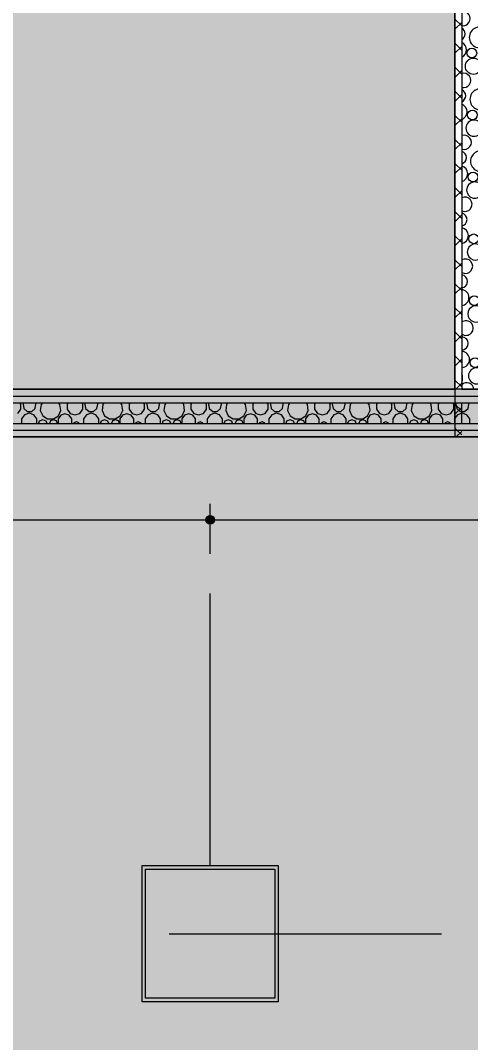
# Model space of a CAD drawing. Header units: metres. Extents: x -77 to -41.1, y -68 to -27.7.
# Drawn here: x -52.452 to -51.128, y -39.02 to -36.016 of the extents above; entities that cross this region are included whole.
import ezdxf

# ---------------------------------------------------------------- set-up
doc = ezdxf.new("R2010")
doc.units = ezdxf.units.M
doc.header["$MEASUREMENT"] = 0
doc.linetypes.add('AStair_dashed', pattern=[1.8, 0.8, -1])
for name, color, linetype in [('COTAS FORRO.EXEC', 7, 'Continuous'), ('FORRO.EXEC', 7, 'Continuous'), ('LUMINOTÉCNICA', 7, 'Continuous'), ('PAREDE CONSTRUIR', 7, 'Continuous')]:
    doc.layers.add(name, color=color, linetype=linetype)
for name, color, linetype, lineweight, true_color in [('COTAS FORRO.EXEC_Caneta_No__25', 7, 'Continuous', 13, 0x982312), ('LAJES.EST_Caneta_No__18', 7, 'Continuous', 0, 0xdfdfdf), ('LAJES.EST_Caneta_No__254', 7, 'Continuous', 0, 0xd1c9ad), ('LUMINOTÉCNICA_Caneta_No__27', 7, 'Continuous', 0, 0xbd2d17), ('ZONA_Caneta_No__56', 7, 'Continuous', 0, 0xffe495)]:
    doc.layers.add(name, color=color, linetype=linetype, lineweight=lineweight, true_color=true_color)
for name, color, linetype, lineweight in [('FORRO.EXEC_Caneta_No__241', 7, 'Continuous', 13), ('LAJES.EST_Caneta_No__241', 7, 'Continuous', 13), ('LUMINOTÉCNICA_Caneta_No__96', 252, 'Continuous', 0), ('PAREDE CONSTRUIR_Caneta_No__241', 7, 'Continuous', 13), ('PAREDE CONSTRUIR_Caneta_No__83', 84, 'Continuous', 0), ('PAREDE CONSTRUIR_Caneta_No__96', 252, 'Continuous', 0)]:
    doc.layers.add(name, color=color, linetype=linetype, lineweight=lineweight)
doc.styles.add('GENERATED_STYLE_1', font='arial.ttf')
doc.dimstyles.new('GENERATED_STYLE__1', dxfattribs={"dimtxt": 0.1, "dimasz": 0.0475, "dimexe": 0.18, "dimexo": 0.1, "dimgap": 0, "dimtad": 1, "dimtih": 1, "dimtoh": 1, "dimzin": 0, "dimdsep": 46, "dimtxsty": 'GENERATED_STYLE_1', "dimblk": 'ARROWHEAD_11', "dimblk1": 'ARROWHEAD_11', "dimblk2": 'ARROWHEAD_11', "dimcen": 0.09, "dimclrd": 256, "dimclre": 256, "dimclrt": 256, "dimadec": 0, "dimazin": 0, "dimtfac": 1, "dimtdec": 4, "dimtmove": 0, "dimatfit": 3, "dimfxl": 0, "dimtolj": 1, "dimtzin": 0, "dimarcsym": 0})
pattern_1 = [(45, (0, 0), (-0.03535534, 0.03535534), []), (135, (0, 0), (0.03535534, 0.03535534), [])]

# ---------------------------------------------------------------- blocks, each defined once
blk = doc.blocks.new('*X106')
at = {"layer": 'PAREDE CONSTRUIR_Caneta_No__96', "color": 252, "linetype": 'Continuous', "lineweight": 0}
for p, q in [((-52.4593, -37.1709), (-52.4506, -37.159)), ((-52.4506, -37.1442), (-52.4535, -37.1402)), ((-52.4506, -37.159), (-52.4506, -37.1442)), ((-52.442, -37.1402), (-52.4441, -37.1439)), ((-52.4441, -37.1439), (-52.4419, -37.1568)), ((-52.4419, -37.1568), (-52.4318, -37.1652)), ((-52.4187, -37.1652), (-52.4087, -37.1568)), ((-52.4087, -37.1568), (-52.4064, -37.1439)), ((-52.4064, -37.1439), (-52.4085, -37.1402)), ((-52.391, -37.1451), (-52.3935, -37.1622)), ((-52.3868, -37.1402), (-52.391, -37.1451)), ((-52.3354, -37.1451), (-52.3396, -37.1402)), ((-52.3329, -37.1622), (-52.3354, -37.1451)), ((-52.3112, -37.1402), (-52.3141, -37.1442)), ((-52.3141, -37.1442), (-52.3141, -37.159)), ((-52.3141, -37.159), (-52.3054, -37.1709)), ((-52.2774, -37.1709), (-52.2687, -37.159)), ((-52.2687, -37.1442), (-52.2717, -37.1402)), ((-52.2687, -37.159), (-52.2687, -37.1442)), ((-52.2602, -37.1402), (-52.2623, -37.1439)), ((-52.2623, -37.1439), (-52.26, -37.1568)), ((-52.26, -37.1568), (-52.25, -37.1652)), ((-52.2369, -37.1652), (-52.2268, -37.1568)), ((-52.2268, -37.1568), (-52.2245, -37.1439)), ((-52.2245, -37.1439), (-52.2266, -37.1402)), ((-52.2092, -37.1451), (-52.2117, -37.1622)), ((-52.2049, -37.1402), (-52.2092, -37.1451)), ((-52.1535, -37.1451), (-52.1578, -37.1402)), ((-52.1511, -37.1622), (-52.1535, -37.1451)), ((-52.1293, -37.1402), (-52.1323, -37.1442)), ((-52.1323, -37.1442), (-52.1323, -37.159)), ((-52.1323, -37.159), (-52.1236, -37.1709)), ((-52.0956, -37.1709), (-52.0869, -37.159)), ((-52.0869, -37.1442), (-52.0898, -37.1402)), ((-52.0869, -37.159), (-52.0869, -37.1442)), ((-52.0783, -37.1402), (-52.0804, -37.1439)), ((-52.0804, -37.1439), (-52.0782, -37.1568)), ((-52.0782, -37.1568), (-52.0681, -37.1652)), ((-52.055, -37.1652), (-52.0449, -37.1568)), ((-52.0449, -37.1568), (-52.0427, -37.1439)), ((-52.0427, -37.1439), (-52.0448, -37.1402)), ((-52.0273, -37.1451), (-52.0298, -37.1622)), ((-52.0231, -37.1402), (-52.0273, -37.1451)), ((-51.9717, -37.1451), (-51.9759, -37.1402)), ((-51.9692, -37.1622), (-51.9717, -37.1451)), ((-51.9475, -37.1402), (-51.9504, -37.1442)), ((-51.9504, -37.1442), (-51.9504, -37.159)), ((-51.9504, -37.159), (-51.9417, -37.1709)), ((-51.9137, -37.1709), (-51.905, -37.159)), ((-51.905, -37.1442), (-51.908, -37.1402)), ((-51.905, -37.159), (-51.905, -37.1442)), ((-51.8965, -37.1402), (-51.8986, -37.1439)), ((-51.8986, -37.1439), (-51.8963, -37.1568)), ((-51.8963, -37.1568), (-51.8863, -37.1652)), ((-51.8731, -37.1652), (-51.8631, -37.1568)), ((-51.8631, -37.1568), (-51.8608, -37.1439)), ((-51.8608, -37.1439), (-51.8629, -37.1402)), ((-51.8455, -37.1451), (-51.8479, -37.1622)), ((-51.8412, -37.1402), (-51.8455, -37.1451)), ((-51.7898, -37.1451), (-51.7941, -37.1402)), ((-51.7874, -37.1622), (-51.7898, -37.1451)), ((-51.7656, -37.1402), (-51.7686, -37.1442)), ((-51.7686, -37.1442), (-51.7686, -37.159)), ((-51.7686, -37.159), (-51.7599, -37.1709)), ((-51.7318, -37.1709), (-51.7232, -37.159)), ((-51.7232, -37.1442), (-51.7261, -37.1402)), ((-51.7232, -37.159), (-51.7232, -37.1442)), ((-51.7146, -37.1402), (-51.7167, -37.1439)), ((-51.7167, -37.1439), (-51.7145, -37.1568)), ((-51.7145, -37.1568), (-51.7044, -37.1652)), ((-51.6913, -37.1652), (-51.6812, -37.1568)), ((-51.6812, -37.1568), (-51.679, -37.1439)), ((-51.679, -37.1439), (-51.6811, -37.1402)), ((-51.6636, -37.1451), (-51.6661, -37.1622)), ((-51.6594, -37.1402), (-51.6636, -37.1451)), ((-51.608, -37.1451), (-51.6122, -37.1402)), ((-51.6055, -37.1622), (-51.608, -37.1451)), ((-51.5838, -37.1402), (-51.5867, -37.1442)), ((-51.5867, -37.1442), (-51.5867, -37.159)), ((-51.5867, -37.159), (-51.578, -37.1709)), ((-51.55, -37.1709), (-51.5413, -37.159)), ((-51.5413, -37.1442), (-51.5443, -37.1402)), ((-51.5413, -37.159), (-51.5413, -37.1442)), ((-51.5328, -37.1402), (-51.5349, -37.1439)), ((-51.5349, -37.1439), (-51.5326, -37.1568)), ((-51.5326, -37.1568), (-51.5226, -37.1652)), ((-51.5094, -37.1652), (-51.4994, -37.1568)), ((-51.4994, -37.1568), (-51.4971, -37.1439)), ((-51.4971, -37.1439), (-51.4992, -37.1402)), ((-51.4818, -37.1451), (-51.4842, -37.1622)), ((-51.4775, -37.1402), (-51.4818, -37.1451)), ((-51.4261, -37.1451), (-51.4304, -37.1402)), ((-51.4236, -37.1622), (-51.4261, -37.1451)), ((-51.4019, -37.1402), (-51.4048, -37.1442)), ((-51.4048, -37.1442), (-51.4048, -37.159)), ((-51.4048, -37.159), (-51.3962, -37.1709)), ((-51.3681, -37.1709), (-51.3595, -37.159)), ((-51.3595, -37.1442), (-51.3624, -37.1402)), ((-51.3595, -37.159), (-51.3595, -37.1442)), ((-51.3509, -37.1402), (-51.353, -37.1439)), ((-51.353, -37.1439), (-51.3507, -37.1568)), ((-51.3507, -37.1568), (-51.3407, -37.1652)), ((-51.3276, -37.1652), (-51.3175, -37.1568)), ((-51.3175, -37.1568), (-51.3153, -37.1439)), ((-51.3153, -37.1439), (-51.3174, -37.1402)), ((-51.2999, -37.1451), (-51.3024, -37.1622)), ((-51.2957, -37.1402), (-51.2999, -37.1451)), ((-51.2442, -37.1451), (-51.2485, -37.1402)), ((-51.2418, -37.1622), (-51.2442, -37.1451)), ((-51.2201, -37.1402), (-51.223, -37.1442)), ((-51.223, -37.1442), (-51.223, -37.159)), ((-51.223, -37.159), (-51.2143, -37.1709)), ((-51.1863, -37.1709), (-51.1776, -37.159)), ((-51.1776, -37.1442), (-51.1805, -37.1402)), ((-51.1776, -37.159), (-51.1776, -37.1442)), ((-52.4397, -37.1752), (-52.4483, -37.1871)), ((-52.4483, -37.1871), (-52.4483, -37.2002)), ((-52.4258, -37.1707), (-52.4397, -37.1752)), ((-52.4318, -37.1652), (-52.4187, -37.1652)), ((-52.4119, -37.1752), (-52.4258, -37.1707)), ((-52.4033, -37.1871), (-52.4119, -37.1752)), ((-52.4033, -37.2002), (-52.4033, -37.1871)), ((-52.3863, -37.1896), (-52.3964, -37.1938)), ((-52.3935, -37.1622), (-52.3863, -37.1779)), ((-52.3863, -37.1779), (-52.3718, -37.1872)), ((-52.3762, -37.1938), (-52.3863, -37.1896)), ((-52.3718, -37.1872), (-52.3546, -37.1872)), ((-52.3543, -37.1896), (-52.3632, -37.1933)), ((-52.3546, -37.1872), (-52.3401, -37.1779)), ((-52.3455, -37.1933), (-52.3543, -37.1896)), ((-52.3332, -37.1761), (-52.3409, -37.1867)), ((-52.3409, -37.1867), (-52.3409, -37.1999)), ((-52.3401, -37.1779), (-52.3329, -37.1622)), ((-52.3207, -37.172), (-52.3332, -37.1761)), ((-52.3082, -37.1761), (-52.3207, -37.172)), ((-52.3004, -37.1867), (-52.3082, -37.1761)), ((-52.3054, -37.1709), (-52.2914, -37.1755)), ((-52.3004, -37.1999), (-52.3004, -37.1867)), ((-52.2914, -37.1755), (-52.2774, -37.1709)), ((-52.2578, -37.1752), (-52.2664, -37.1871)), ((-52.2664, -37.1871), (-52.2664, -37.2002)), ((-52.2439, -37.1707), (-52.2578, -37.1752)), ((-52.25, -37.1652), (-52.2369, -37.1652)), ((-52.23, -37.1752), (-52.2439, -37.1707)), ((-52.2214, -37.1871), (-52.23, -37.1752)), ((-52.2214, -37.2002), (-52.2214, -37.1871)), ((-52.2044, -37.1896), (-52.2145, -37.1938)), ((-52.2117, -37.1622), (-52.2045, -37.1779)), ((-52.2045, -37.1779), (-52.19, -37.1872)), ((-52.1943, -37.1938), (-52.2044, -37.1896)), ((-52.19, -37.1872), (-52.1727, -37.1872)), ((-52.1725, -37.1896), (-52.1814, -37.1933)), ((-52.1727, -37.1872), (-52.1582, -37.1779)), ((-52.1636, -37.1933), (-52.1725, -37.1896)), ((-52.1513, -37.1761), (-52.159, -37.1867)), ((-52.159, -37.1867), (-52.159, -37.1999)), ((-52.1582, -37.1779), (-52.1511, -37.1622)), ((-52.1388, -37.172), (-52.1513, -37.1761)), ((-52.1263, -37.1761), (-52.1388, -37.172)), ((-52.1186, -37.1867), (-52.1263, -37.1761)), ((-52.1236, -37.1709), (-52.1096, -37.1755)), ((-52.1186, -37.1999), (-52.1186, -37.1867)), ((-52.1096, -37.1755), (-52.0956, -37.1709)), ((-52.076, -37.1752), (-52.0846, -37.1871)), ((-52.0846, -37.1871), (-52.0846, -37.2002)), ((-52.0621, -37.1707), (-52.076, -37.1752)), ((-52.0681, -37.1652), (-52.055, -37.1652)), ((-52.0482, -37.1752), (-52.0621, -37.1707)), ((-52.0396, -37.1871), (-52.0482, -37.1752)), ((-52.0396, -37.2002), (-52.0396, -37.1871)), ((-52.0226, -37.1896), (-52.0327, -37.1938)), ((-52.0298, -37.1622), (-52.0226, -37.1779)), ((-52.0226, -37.1779), (-52.0081, -37.1872)), ((-52.0124, -37.1938), (-52.0226, -37.1896)), ((-52.0081, -37.1872), (-51.9909, -37.1872)), ((-51.9906, -37.1896), (-51.9995, -37.1933)), ((-51.9909, -37.1872), (-51.9764, -37.1779)), ((-51.9818, -37.1933), (-51.9906, -37.1896)), ((-51.9695, -37.1761), (-51.9772, -37.1867)), ((-51.9772, -37.1867), (-51.9772, -37.1999)), ((-51.9764, -37.1779), (-51.9692, -37.1622)), ((-51.957, -37.172), (-51.9695, -37.1761)), ((-51.9444, -37.1761), (-51.957, -37.172)), ((-51.9367, -37.1867), (-51.9444, -37.1761)), ((-51.9417, -37.1709), (-51.9277, -37.1755)), ((-51.9367, -37.1999), (-51.9367, -37.1867)), ((-51.9277, -37.1755), (-51.9137, -37.1709)), ((-51.8941, -37.1752), (-51.9027, -37.1871)), ((-51.9027, -37.1871), (-51.9027, -37.2002)), ((-51.8802, -37.1707), (-51.8941, -37.1752)), ((-51.8863, -37.1652), (-51.8731, -37.1652)), ((-51.8663, -37.1752), (-51.8802, -37.1707)), ((-51.8577, -37.1871), (-51.8663, -37.1752)), ((-51.8577, -37.2002), (-51.8577, -37.1871)), ((-51.8407, -37.1896), (-51.8508, -37.1938)), ((-51.8479, -37.1622), (-51.8408, -37.1779)), ((-51.8408, -37.1779), (-51.8263, -37.1872)), ((-51.8306, -37.1938), (-51.8407, -37.1896)), ((-51.8263, -37.1872), (-51.809, -37.1872)), ((-51.8088, -37.1896), (-51.8176, -37.1933)), ((-51.809, -37.1872), (-51.7945, -37.1779)), ((-51.7999, -37.1933), (-51.8088, -37.1896)), ((-51.7876, -37.1761), (-51.7953, -37.1867)), ((-51.7953, -37.1867), (-51.7953, -37.1999)), ((-51.7945, -37.1779), (-51.7874, -37.1622)), ((-51.7751, -37.172), (-51.7876, -37.1761)), ((-51.7626, -37.1761), (-51.7751, -37.172)), ((-51.7549, -37.1867), (-51.7626, -37.1761)), ((-51.7599, -37.1709), (-51.7459, -37.1755)), ((-51.7549, -37.1999), (-51.7549, -37.1867)), ((-51.7459, -37.1755), (-51.7318, -37.1709)), ((-51.7123, -37.1752), (-51.7209, -37.1871)), ((-51.7209, -37.1871), (-51.7209, -37.2002)), ((-51.6984, -37.1707), (-51.7123, -37.1752)), ((-51.7044, -37.1652), (-51.6913, -37.1652)), ((-51.6845, -37.1752), (-51.6984, -37.1707)), ((-51.6759, -37.1871), (-51.6845, -37.1752)), ((-51.6759, -37.2002), (-51.6759, -37.1871)), ((-51.6588, -37.1896), (-51.669, -37.1938)), ((-51.6661, -37.1622), (-51.6589, -37.1779)), ((-51.6589, -37.1779), (-51.6444, -37.1872)), ((-51.6487, -37.1938), (-51.6588, -37.1896)), ((-51.6444, -37.1872), (-51.6272, -37.1872)), ((-51.6269, -37.1896), (-51.6358, -37.1933)), ((-51.6272, -37.1872), (-51.6127, -37.1779)), ((-51.6181, -37.1933), (-51.6269, -37.1896)), ((-51.6057, -37.1761), (-51.6135, -37.1867)), ((-51.6135, -37.1867), (-51.6135, -37.1999)), ((-51.6127, -37.1779), (-51.6055, -37.1622)), ((-51.5932, -37.172), (-51.6057, -37.1761)), ((-51.5807, -37.1761), (-51.5932, -37.172)), ((-51.573, -37.1867), (-51.5807, -37.1761)), ((-51.578, -37.1709), (-51.564, -37.1755)), ((-51.573, -37.1999), (-51.573, -37.1867)), ((-51.564, -37.1755), (-51.55, -37.1709)), ((-51.5304, -37.1752), (-51.539, -37.1871)), ((-51.539, -37.1871), (-51.539, -37.2002)), ((-51.5165, -37.1707), (-51.5304, -37.1752)), ((-51.5226, -37.1652), (-51.5094, -37.1652)), ((-51.5026, -37.1752), (-51.5165, -37.1707)), ((-51.494, -37.1871), (-51.5026, -37.1752)), ((-51.494, -37.2002), (-51.494, -37.1871)), ((-51.477, -37.1896), (-51.4871, -37.1938)), ((-51.4842, -37.1622), (-51.4771, -37.1779)), ((-51.4771, -37.1779), (-51.4626, -37.1872)), ((-51.4669, -37.1938), (-51.477, -37.1896)), ((-51.4626, -37.1872), (-51.4453, -37.1872)), ((-51.4451, -37.1896), (-51.4539, -37.1933)), ((-51.4453, -37.1872), (-51.4308, -37.1779)), ((-51.4362, -37.1933), (-51.4451, -37.1896)), ((-51.4239, -37.1761), (-51.4316, -37.1867)), ((-51.4316, -37.1867), (-51.4316, -37.1999)), ((-51.4308, -37.1779), (-51.4236, -37.1622)), ((-51.4114, -37.172), (-51.4239, -37.1761)), ((-51.3989, -37.1761), (-51.4114, -37.172)), ((-51.3912, -37.1867), (-51.3989, -37.1761)), ((-51.3962, -37.1709), (-51.3822, -37.1755)), ((-51.3912, -37.1999), (-51.3912, -37.1867)), ((-51.3822, -37.1755), (-51.3681, -37.1709)), ((-51.3486, -37.1752), (-51.3571, -37.1871)), ((-51.3571, -37.1871), (-51.3571, -37.2002)), ((-51.3347, -37.1707), (-51.3486, -37.1752)), ((-51.3407, -37.1652), (-51.3276, -37.1652)), ((-51.3207, -37.1752), (-51.3347, -37.1707)), ((-51.3122, -37.1871), (-51.3207, -37.1752)), ((-51.3122, -37.2002), (-51.3122, -37.1871)), ((-51.2951, -37.1896), (-51.3052, -37.1938)), ((-51.3024, -37.1622), (-51.2952, -37.1779)), ((-51.2952, -37.1779), (-51.2807, -37.1872)), ((-51.285, -37.1938), (-51.2951, -37.1896)), ((-51.2807, -37.1872), (-51.2635, -37.1872)), ((-51.2632, -37.1896), (-51.2721, -37.1933)), ((-51.2635, -37.1872), (-51.249, -37.1779)), ((-51.2544, -37.1933), (-51.2632, -37.1896)), ((-51.242, -37.1761), (-51.2498, -37.1867)), ((-51.2498, -37.1867), (-51.2498, -37.1999)), ((-51.249, -37.1779), (-51.2418, -37.1622)), ((-51.2295, -37.172), (-51.242, -37.1761)), ((-51.217, -37.1761), (-51.2295, -37.172)), ((-51.2093, -37.1867), (-51.217, -37.1761)), ((-51.2143, -37.1709), (-51.2003, -37.1755)), ((-51.2093, -37.1999), (-51.2093, -37.1867)), ((-51.2003, -37.1755), (-51.1863, -37.1709)), ((-51.174, -37.1853), (-51.1753, -37.1871)), ((-51.1753, -37.1871), (-51.1753, -37.2002)), ((-52.3964, -37.1938), (-52.399, -37.2002)), ((-52.3735, -37.2002), (-52.3762, -37.1938)), ((-52.3632, -37.1933), (-52.3661, -37.2002)), ((-52.3426, -37.2002), (-52.3455, -37.1933)), ((-52.3409, -37.1999), (-52.3407, -37.2002)), ((-52.3007, -37.2002), (-52.3004, -37.1999)), ((-52.2943, -37.1987), (-52.2949, -37.2002)), ((-52.287, -37.1957), (-52.2943, -37.1987)), ((-52.2797, -37.1987), (-52.287, -37.1957)), ((-52.279, -37.2002), (-52.2797, -37.1987)), ((-52.2145, -37.1938), (-52.2172, -37.2002)), ((-52.1917, -37.2002), (-52.1943, -37.1938)), ((-52.1814, -37.1933), (-52.1842, -37.2002)), ((-52.1608, -37.2002), (-52.1636, -37.1933)), ((-52.159, -37.1999), (-52.1588, -37.2002)), ((-52.1188, -37.2002), (-52.1186, -37.1999)), ((-52.1124, -37.1987), (-52.1131, -37.2002)), ((-52.1051, -37.1957), (-52.1124, -37.1987)), ((-52.0978, -37.1987), (-52.1051, -37.1957)), ((-52.0972, -37.2002), (-52.0978, -37.1987)), ((-52.0327, -37.1938), (-52.0353, -37.2002)), ((-52.0098, -37.2002), (-52.0124, -37.1938)), ((-51.9995, -37.1933), (-52.0024, -37.2002)), ((-51.9789, -37.2002), (-51.9818, -37.1933)), ((-51.9772, -37.1999), (-51.9769, -37.2002)), ((-51.937, -37.2002), (-51.9367, -37.1999)), ((-51.9306, -37.1987), (-51.9312, -37.2002)), ((-51.9233, -37.1957), (-51.9306, -37.1987)), ((-51.916, -37.1987), (-51.9233, -37.1957)), ((-51.9153, -37.2002), (-51.916, -37.1987)), ((-51.8508, -37.1938), (-51.8534, -37.2002)), ((-51.8279, -37.2002), (-51.8306, -37.1938)), ((-51.8176, -37.1933), (-51.8205, -37.2002)), ((-51.7971, -37.2002), (-51.7999, -37.1933)), ((-51.7953, -37.1999), (-51.7951, -37.2002)), ((-51.7551, -37.2002), (-51.7549, -37.1999)), ((-51.7487, -37.1987), (-51.7493, -37.2002)), ((-51.7414, -37.1957), (-51.7487, -37.1987)), ((-51.7341, -37.1987), (-51.7414, -37.1957)), ((-51.7335, -37.2002), (-51.7341, -37.1987)), ((-51.669, -37.1938), (-51.6716, -37.2002)), ((-51.6461, -37.2002), (-51.6487, -37.1938)), ((-51.6358, -37.1933), (-51.6387, -37.2002)), ((-51.6152, -37.2002), (-51.6181, -37.1933)), ((-51.6135, -37.1999), (-51.6132, -37.2002)), ((-51.5732, -37.2002), (-51.573, -37.1999)), ((-51.5669, -37.1987), (-51.5675, -37.2002)), ((-51.5596, -37.1957), (-51.5669, -37.1987)), ((-51.5522, -37.1987), (-51.5596, -37.1957)), ((-51.5516, -37.2002), (-51.5522, -37.1987)), ((-51.4871, -37.1938), (-51.4897, -37.2002)), ((-51.4642, -37.2002), (-51.4669, -37.1938)), ((-51.4539, -37.1933), (-51.4568, -37.2002)), ((-51.4333, -37.2002), (-51.4362, -37.1933)), ((-51.4316, -37.1999), (-51.4314, -37.2002)), ((-51.3914, -37.2002), (-51.3912, -37.1999)), ((-51.385, -37.1987), (-51.3856, -37.2002)), ((-51.3777, -37.1957), (-51.385, -37.1987)), ((-51.3704, -37.1987), (-51.3777, -37.1957)), ((-51.3698, -37.2002), (-51.3704, -37.1987)), ((-51.3052, -37.1938), (-51.3079, -37.2002)), ((-51.2824, -37.2002), (-51.285, -37.1938)), ((-51.2721, -37.1933), (-51.2749, -37.2002)), ((-51.2515, -37.2002), (-51.2544, -37.1933)), ((-51.2498, -37.1999), (-51.2495, -37.2002)), ((-51.2095, -37.2002), (-51.2093, -37.1999)), ((-51.2032, -37.1987), (-51.2038, -37.2002)), ((-51.1958, -37.1957), (-51.2032, -37.1987)), ((-51.1885, -37.1987), (-51.1958, -37.1957)), ((-51.1879, -37.2002), (-51.1885, -37.1987))]:
    blk.add_line(p, q, dxfattribs=at)
blk = doc.blocks.new('*X124')
at = {"layer": 'PAREDE CONSTRUIR_Caneta_No__96', "color": 252, "linetype": 'Continuous', "lineweight": 0}
for p, q in [((-51.1691, -37.1402), (-51.1712, -37.1439)), ((-51.1712, -37.1439), (-51.1689, -37.1568)), ((-51.1689, -37.1568), (-51.1588, -37.1652)), ((-51.1457, -37.1652), (-51.1357, -37.1568)), ((-51.1357, -37.1568), (-51.1334, -37.1439)), ((-51.1334, -37.1439), (-51.1355, -37.1402)), ((-51.1667, -37.1752), (-51.174, -37.1853)), ((-51.1528, -37.1707), (-51.1667, -37.1752)), ((-51.1588, -37.1652), (-51.1457, -37.1652)), ((-51.1389, -37.1752), (-51.1528, -37.1707)), ((-51.1303, -37.1871), (-51.1389, -37.1752)), ((-51.1303, -37.2002), (-51.1303, -37.1871))]:
    blk.add_line(p, q, dxfattribs=at)
blk = doc.blocks.new('*X134')
at = {"layer": 'PAREDE CONSTRUIR_Caneta_No__96', "color": 252, "linetype": 'Continuous', "lineweight": 0}
for centre, radius in [((-51.1244, -36.112), 0.0143), ((-51.1196, -36.1506), 0.0239), ((-51.1226, -36.2939), 0.0143), ((-51.1207, -36.4759), 0.0143), ((-51.1188, -36.6579), 0.0143), ((-51.117, -36.8399), 0.0143), ((-51.1151, -37.0219), 0.0143)]:
    blk.add_circle(centre, radius, dxfattribs=at)
for centre, radius, start, end in [((-51.1507, -36.0103), 0.0213, 260.8685, 99.1315), ((-51.1634, -36.0552), 0.0192, 299.2668, 60.7332), ((-51.1014, -36.0659), 0.0306, 76.1603, 283.8397), ((-51.1639, -36.1024), 0.0237, 294.7018, 65.2982), ((-51.1488, -36.1923), 0.0213, 255.7689, 104.2311), ((-51.1616, -36.2372), 0.0192, 293.0922, 66.9078), ((-51.0995, -36.2479), 0.0306, 79.7096, 280.2904), ((-51.1621, -36.2844), 0.0237, 289.848, 70.152), ((-51.1177, -36.3326), 0.0239, 6.8038, 353.1962), ((-51.147, -36.3743), 0.0213, 250.5511, 109.4489), ((-51.1597, -36.4192), 0.0192, 287.1904, 72.8096), ((-51.0976, -36.4298), 0.0306, 83.2194, 276.7806), ((-51.1602, -36.4664), 0.0237, 285.1386, 74.8614), ((-51.1159, -36.5146), 0.0239, 23.7602, 336.2398), ((-51.1451, -36.5563), 0.0213, 245.1592, 114.8408), ((-51.1578, -36.6012), 0.0192, 281.4716, 78.5284), ((-51.1584, -36.6484), 0.0237, 280.532, 79.468), ((-51.114, -36.6966), 0.0239, 33.1207, 326.8793), ((-51.1432, -36.7383), 0.0213, 239.5204, 120.4796), ((-51.156, -36.7832), 0.0192, 275.8669, 84.1331), ((-51.1565, -36.8304), 0.0237, 275.9935, 84.0065), ((-51.1122, -36.8786), 0.0239, 40.5531, 319.4469), ((-51.1839, -36.8848), 0.0306, 347.719, 12.281), ((-51.1414, -36.9203), 0.0213, 233.5327, 126.4673), ((-51.1541, -36.9652), 0.0192, 270.3182, 89.6818), ((-51.1547, -37.0124), 0.0237, 271.4924, 88.5076), ((-51.1103, -37.0606), 0.0239, 46.9932, 313.0068), ((-51.1821, -37.0668), 0.0306, 336.4263, 23.5737), ((-51.1395, -37.1023), 0.0213, 5.6508, 132.9607)]:
    blk.add_arc(centre, radius, start, end, dxfattribs=at)
blk = doc.blocks.new('*D236')
at = {"layer": 'COTAS FORRO.EXEC_Caneta_No__25', "linetype": 'Continuous', "lineweight": 13, "true_color": 0x982312}
for points in [[(-54.0265, -37.4837), (-54.0256, -37.4884), (-54.0229, -37.4925), (-54.0188, -37.4952), (-54.014, -37.4962), (-54.0093, -37.4952), (-54.0052, -37.4925), (-54.0025, -37.4884), (-54.0015, -37.4837), (-54.0025, -37.4789), (-54.0052, -37.4748), (-54.0093, -37.4721), (-54.014, -37.4712), (-54.0188, -37.4721), (-54.0229, -37.4748), (-54.0256, -37.4789)], [(-51.9065, -37.4837), (-51.9056, -37.4884), (-51.9029, -37.4925), (-51.8988, -37.4952), (-51.894, -37.4962), (-51.8893, -37.4952), (-51.8852, -37.4925), (-51.8825, -37.4884), (-51.8815, -37.4837), (-51.8825, -37.4789), (-51.8852, -37.4748), (-51.8893, -37.4721), (-51.894, -37.4712), (-51.8988, -37.4721), (-51.9029, -37.4748), (-51.9056, -37.4789)]]:
    blk.add_hatch(color=24, dxfattribs=at).paths.add_polyline_path(points)
at = {"layer": 'COTAS FORRO.EXEC_Caneta_No__25', "color": 24, "linetype": 'Continuous', "lineweight": 13, "true_color": 0x982312}
for p, q in [((-54.014, -37.4712), (-54.014, -37.3837)), ((-51.894, -37.4712), (-51.894, -37.4368)), ((-54.039, -37.4837), (-54.0265, -37.4837)), ((-54.0015, -37.4837), (-51.9065, -37.4837)), ((-54.014, -37.5305), (-54.014, -37.4962)), ((-51.894, -37.5837), (-51.894, -37.4962))]:
    blk.add_line(p, q, dxfattribs=at)
for centre in [(-54.014, -37.4837), (-51.894, -37.4837)]:
    blk.add_circle(centre, 0.0125, dxfattribs=at)
at = {"layer": 'COTAS FORRO.EXEC_Caneta_No__25', "color": 24, "lineweight": 13, "true_color": 0x982312, "insert": (-53.0875, -37.4637), "char_height": 0.1, "attachment_point": 7, "style": 'GENERATED_STYLE_1'}
blk.add_mtext('\\A1;{\\pql;\\fArial|b0|i0|c0|p0;\\W1.000000;2,12}', dxfattribs=at)
blk = doc.blocks.new('ARROWHEAD_11')
at = {"color": 0, "linetype": 'Continuous', "lineweight": 0}
blk.add_line((0, 0), (-1, 0), dxfattribs=at)
at = {"color": 0, "linetype": 'Continuous', "lineweight": 0, "const_width": 0.25, "flags": 128}
blk.add_lwpolyline([(-0.125, 0, 1), (0.125, 0, 1)], format="xyb", close=True, dxfattribs=at)
blk = doc.blocks.new('*D237')
at = {"layer": 'COTAS FORRO.EXEC_Caneta_No__25', "linetype": 'Continuous', "lineweight": 13, "true_color": 0x982312}
for points in [[(-51.9065, -37.4837), (-51.9056, -37.4884), (-51.9029, -37.4925), (-51.8988, -37.4952), (-51.894, -37.4962), (-51.8893, -37.4952), (-51.8852, -37.4925), (-51.8825, -37.4884), (-51.8815, -37.4837), (-51.8825, -37.4789), (-51.8852, -37.4748), (-51.8893, -37.4721), (-51.894, -37.4712), (-51.8988, -37.4721), (-51.9029, -37.4748), (-51.9056, -37.4789)], [(-49.9865, -37.4837), (-49.9856, -37.4884), (-49.9829, -37.4925), (-49.9788, -37.4952), (-49.974, -37.4962), (-49.9693, -37.4952), (-49.9652, -37.4925), (-49.9625, -37.4884), (-49.9615, -37.4837), (-49.9625, -37.4789), (-49.9652, -37.4748), (-49.9693, -37.4721), (-49.974, -37.4712), (-49.9788, -37.4721), (-49.9829, -37.4748), (-49.9856, -37.4789)]]:
    blk.add_hatch(color=24, dxfattribs=at).paths.add_polyline_path(points)
at = {"layer": 'COTAS FORRO.EXEC_Caneta_No__25', "color": 24, "linetype": 'Continuous', "lineweight": 13, "true_color": 0x982312}
for p, q in [((-51.894, -37.4712), (-51.894, -37.4368)), ((-49.974, -37.4712), (-49.974, -37.4368)), ((-51.8815, -37.4837), (-49.9865, -37.4837)), ((-51.894, -37.5837), (-51.894, -37.4962)), ((-49.974, -37.5837), (-49.974, -37.4962))]:
    blk.add_line(p, q, dxfattribs=at)
for centre in [(-51.894, -37.4837), (-49.974, -37.4837)]:
    blk.add_circle(centre, 0.0125, dxfattribs=at)
at = {"layer": 'COTAS FORRO.EXEC_Caneta_No__25', "color": 24, "lineweight": 13, "true_color": 0x982312, "insert": (-51.0675, -37.4637), "char_height": 0.1, "attachment_point": 7, "style": 'GENERATED_STYLE_1'}
blk.add_mtext('\\A1;{\\pql;\\fArial|b0|i0|c0|p0;\\W1.000000;1,92}', dxfattribs=at)
blk = doc.blocks.new('Fluorescent Lamp 26')
at = {"layer": 'LUMINOTÉCNICA_Caneta_No__27', "linetype": 'Continuous', "lineweight": 0, "true_color": 0xedc9c4}
blk.add_hatch(color=254, dxfattribs=at).paths.add_polyline_path([(0, 0), (0.4, 0), (0.4, 0.4), (0, 0.4)])
at = {"layer": 'LUMINOTÉCNICA_Caneta_No__27', "color": 22, "linetype": 'Continuous', "lineweight": 0, "true_color": 0xbd2d17}
for p, q in [((0.4, 0.4), (0, 0.4)), ((0, 0.4), (0, 0)), ((0.4, 0), (0.4, 0.4)), ((0.39, 0.39), (0.01, 0.39)), ((0.01, 0.39), (0.01, 0.01)), ((0.39, 0.01), (0.39, 0.39)), ((0, 0), (0.4, 0)), ((0.01, 0.01), (0.39, 0.01))]:
    blk.add_line(p, q, dxfattribs=at)

msp = doc.modelspace()

# ---------------------------------------------------------------- hatches: boundary and pattern name
at = {"layer": 'FORRO.EXEC', "linetype": 'Continuous', "lineweight": 0, "true_color": 0xfbfbfb}
for points in [[(-53.814, -37.1002), (-51.174, -37.1002), (-51.174, -32.7997), (-54.374, -32.7997), (-54.374, -34.9997), (-56.574, -34.9997), (-56.574, -36.5038), (-53.814, -36.5038)], [(-53.814, -42.1002), (-44.214, -42.1002), (-44.214, -37.2402), (-53.814, -37.2402)]]:
    msp.add_hatch(color=7, dxfattribs=at).paths.add_polyline_path(points)
at = {"layer": 'LAJES.EST_Caneta_No__18', "linetype": 'Continuous', "lineweight": 0, "true_color": 0xdfdfdf}
h = msp.add_hatch(dxfattribs=at)
h.set_pattern_fill('Piso_Externo__0003', color=254, style=0, pattern_type=2)
h.set_pattern_definition([(45, (0, 0.6), (-0.1909188, 0.1909188), [0, -0.18, 0, -0.27]), (110, (0.6, 0.6), (0.253717, 0.09234544), [0, -0.132, 0, -0.228])])
h.paths.add_polyline_path([(-76.514, -65.1016), (-73.814, -65.1016, -0.414214), (-75.814, -67.1016), (-66.814, -67.1016, -0.414214), (-68.814, -65.1016), (-68.814, -62.301), (-68.814, -45.4002, -0.414214), (-66.514, -43.1002), (-65.914, -43.1002), (-65.914, -42.3002), (-66.514, -42.3002), (-66.514, -38.2041), (-65.114, -38.2041), (-65.114, -36.7038), (-66.514, -36.7038), (-66.514, -32.5997), (-65.114, -32.5997), (-56.714, -32.5997), (-53.814, -32.5997), (-44.014, -32.5997), (-44.014, -42.3002), (-53.814, -42.3002), (-53.814, -47.1002), (-44.014, -47.1002), (-44.014, -50.8516), (-45.6136, -50.8516), (-45.6136, -52.3506), (-44.014, -52.3506), (-44.014, -60.3006), (-48.9163, -60.3006), (-48.9163, -61.1006), (-44.3609, -61.1006), (-44.3609, -67.1016), (-44.014, -67.1016), (-41.514, -67.1016), (-41.514, -28.1016), (-41.714, -28.1016), (-41.714, -60.3006), (-43.014, -60.3006), (-43.014, -30.0016), (-66.514, -30.0016), (-66.514, -28.1016), (-76.514, -28.1016)])
h.paths.add_polyline_path([(-73.814, -45.1016), (-76.314, -45.1016), (-76.314, -43.0892), (-75.7984, -43.0908, -0.414214), (-73.8139, -45.0876)], flags=0)
h.paths.add_polyline_path([(-73.814, -45.5846, -0.009328), (-73.814, -45.6604)], flags=0)
h.paths.add_polyline_path([(-52.814, -46.3002), (-52.814, -43.1002), (-44.014, -43.1002), (-44.014, -46.3002)], flags=0)
h.paths.add_polyline_path([(-67.714, -34.1), (-76.314, -34.1), (-76.314, -32.5997), (-67.714, -32.5997)], flags=0)
at = {"layer": 'LAJES.EST_Caneta_No__254', "linetype": 'Continuous', "lineweight": 0, "true_color": 0xd1c9ad}
h = msp.add_hatch(dxfattribs=at)
h.set_pattern_fill('Haie_OD_0003', color=9, style=0, pattern_type=2)
h.set_pattern_definition([(45, (0, 0.5), (-0.159099, 0.159099), [0, -0.15, 0, -0.225]), (110, (0.5, 0.5), (0.21143084, 0.07695453), [0, -0.11, 0, -0.19])])
h.paths.add_polyline_path([(-65.114, -47.1002), (-66.514, -47.1002), (-66.514, -60.3006), (-56.514, -60.3006), (-44.014, -60.3006), (-44.014, -56.6006), (-50.5957, -56.6006), (-50.5957, -54.2479), (-52.6157, -54.2479), (-52.6157, -52.5506), (-50.5957, -52.5506), (-45.6136, -52.5506), (-45.6136, -50.8516), (-44.014, -50.8516), (-44.014, -47.1002), (-53.814, -47.1002), (-53.814, -42.3002), (-44.014, -42.3002), (-44.014, -37.1002), (-51.174, -37.1002), (-51.174, -32.5997), (-53.814, -32.5997), (-56.714, -32.5997), (-58.7637, -32.5997), (-58.7637, -34.9038), (-63.464, -34.9038), (-63.464, -36.5038), (-65.114, -36.5038), (-65.114, -38.4037), (-63.464, -38.4037), (-63.464, -42.1002), (-65.114, -42.1002), (-65.114, -42.3002)])
h.paths.add_polyline_path([(-60.5596, -42.1002), (-60.5596, -38.4037), (-58.8637, -38.4037), (-58.8637, -42.1002)], flags=0)
h.paths.add_polyline_path([(-59.064, -48.7001), (-59.064, -47.3002), (-56.714, -47.3002), (-56.714, -48.7001)], flags=0)
at = {"layer": 'PAREDE CONSTRUIR', "linetype": 'Continuous', "lineweight": 0, "true_color": 0xffffff}
for points in [[(-51.174, -37.1002), (-53.814, -37.1002), (-53.814, -37.1202), (-51.174, -37.1202)], [(-51.174, -37.1202), (-45.694, -37.1202), (-45.694, -37.1002), (-51.174, -37.1002)], [(-51.174, -37.1202), (-53.814, -37.1202), (-53.814, -37.1402), (-51.174, -37.1402)], [(-51.174, -37.1402), (-45.694, -37.1402), (-45.694, -37.1202), (-51.174, -37.1202)], [(-51.174, -37.2002), (-53.814, -37.2002), (-53.814, -37.2202), (-51.174, -37.2202)], [(-51.174, -37.2202), (-53.814, -37.2202), (-53.814, -37.2402), (-51.174, -37.2402)], [(-51.174, -37.2202), (-45.694, -37.2202), (-45.694, -37.2002), (-51.174, -37.2002)], [(-51.174, -37.2402), (-45.694, -37.2402), (-45.694, -37.2202), (-51.174, -37.2202)]]:
    msp.add_hatch(color=7, dxfattribs=at).paths.add_polyline_path(points)
at = {"layer": 'PAREDE CONSTRUIR_Caneta_No__83', "linetype": 'Continuous', "lineweight": 0}
h = msp.add_hatch(dxfattribs=at)
h.set_pattern_fill('Placomur_0003', color=84, style=0, pattern_type=2)
h.set_pattern_definition(pattern_1)
h.paths.add_polyline_path([(-51.174, -32.7997), (-51.174, -37.1002), (-51.154, -37.1002), (-51.154, -32.7997)])
h = msp.add_hatch(dxfattribs=at)
h.set_pattern_fill('Placomur_0003', color=84, style=0, pattern_type=2)
h.set_pattern_definition(pattern_1)
h.paths.add_polyline_path([(-51.154, -37.1002), (-51.174, -37.1002), (-51.174, -37.1202), (-51.154, -37.1202)])
h = msp.add_hatch(dxfattribs=at)
h.set_pattern_fill('Placomur_0003', color=84, style=0, pattern_type=2)
h.set_pattern_definition(pattern_1)
h.paths.add_polyline_path([(-51.154, -37.1202), (-51.174, -37.1202), (-51.174, -37.1402), (-51.154, -37.1402)])
h = msp.add_hatch(dxfattribs=at)
h.set_pattern_fill('Placomur_0003', color=84, style=0, pattern_type=2)
h.set_pattern_definition(pattern_1)
h.paths.add_polyline_path([(-51.154, -37.1402), (-51.174, -37.1402), (-51.174, -37.2002), (-51.154, -37.2002)])
h = msp.add_hatch(dxfattribs=at)
h.set_pattern_fill('Placomur_0003', color=84, style=0, pattern_type=2)
h.set_pattern_definition(pattern_1)
h.paths.add_polyline_path([(-51.154, -37.2002), (-51.174, -37.2002), (-51.174, -37.2202), (-51.154, -37.2202)])
h = msp.add_hatch(dxfattribs=at)
h.set_pattern_fill('Placomur_0003', color=84, style=0, pattern_type=2)
h.set_pattern_definition(pattern_1)
h.paths.add_polyline_path([(-51.154, -37.2202), (-51.174, -37.2202), (-51.174, -37.2402), (-51.154, -37.2402)])

# ---------------------------------------------------------------- linework, layer by layer
at = {"layer": 'FORRO.EXEC_Caneta_No__241', "color": 7, "linetype": 'Continuous', "lineweight": 13, "flags": 128}
for points in [[(-53.814, -37.1002), (-51.174, -37.1002), (-51.174, -32.7997), (-54.374, -32.7997), (-54.374, -34.9997), (-56.574, -34.9997), (-56.574, -36.5038), (-53.814, -36.5038)], [(-53.814, -42.1002), (-44.214, -42.1002), (-44.214, -37.2402), (-53.814, -37.2402)]]:
    msp.add_lwpolyline(points, close=True, dxfattribs=at)
at = {"layer": 'LAJES.EST_Caneta_No__241', "color": 7, "linetype": 'Continuous', "lineweight": 13, "flags": 128}
for points in [[(-51.174, -37.1002), (-51.174, -32.5997), (-53.814, -32.5997), (-56.714, -32.5997), (-58.7637, -32.5997), (-58.7637, -34.9038), (-58.8637, -34.9038)], [(-51.174, -37.1002), (-51.174, -32.5997), (-53.814, -32.5997), (-56.714, -32.5997), (-58.7637, -32.5997), (-58.7637, -34.9038), (-58.8637, -34.9038)], [(-51.174, -37.1002), (-51.174, -32.5997), (-53.814, -32.5997), (-56.714, -32.5997), (-58.7637, -32.5997), (-58.7637, -34.9038), (-58.8637, -34.9038)], [(-51.074, -37.1002), (-51.174, -37.1002)], [(-51.074, -37.1002), (-51.174, -37.1002)], [(-51.074, -37.1002), (-51.174, -37.1002)]]:
    msp.add_lwpolyline(points, dxfattribs=at)
at = {"layer": 'LUMINOTÉCNICA_Caneta_No__96', "color": 252, "linetype": 'AStair_dashed', "lineweight": 0}
for p, q in [((-51.894, -42.1002), (-51.894, -37.2002)), ((-53.814, -38.7002), (-44.214, -38.7002))]:
    msp.add_line(p, q, dxfattribs=at)
at = {"layer": 'PAREDE CONSTRUIR_Caneta_No__241', "color": 7, "linetype": 'Continuous', "lineweight": 13}
for p, q in [((-51.154, -32.7997), (-51.154, -37.1002)), ((-51.174, -37.1002), (-51.174, -37.1202)), ((-51.174, -37.1002), (-51.174, -37.1202)), ((-53.814, -37.1202), (-51.174, -37.1202)), ((-51.174, -37.1202), (-51.174, -37.1402)), ((-51.174, -37.1202), (-45.694, -37.1202)), ((-51.174, -37.1202), (-51.174, -37.1402)), ((-53.814, -37.1402), (-51.174, -37.1402)), ((-51.174, -37.1402), (-51.174, -37.2002)), ((-51.174, -37.1402), (-45.694, -37.1402)), ((-51.174, -37.1402), (-51.174, -37.2002)), ((-53.814, -37.2002), (-51.174, -37.2002)), ((-53.814, -37.2202), (-51.174, -37.2202)), ((-51.174, -37.2002), (-51.174, -37.2202)), ((-51.174, -37.2002), (-45.694, -37.2002)), ((-51.174, -37.2002), (-51.174, -37.2202)), ((-51.174, -37.2202), (-51.174, -37.2402)), ((-51.174, -37.2202), (-45.694, -37.2202)), ((-51.174, -37.2202), (-51.174, -37.2402)), ((-51.174, -37.2402), (-51.154, -37.2402))]:
    msp.add_line(p, q, dxfattribs=at)
at = {"layer": 'PAREDE CONSTRUIR_Caneta_No__241', "color": 7, "linetype": 'Continuous', "lineweight": 13, "flags": 128}
for points in [[(-51.174, -32.7997), (-51.174, -37.1002)], [(-51.174, -37.1002), (-53.814, -37.1002)], [(-45.694, -37.1002), (-51.174, -37.1002)], [(-51.154, -37.1002), (-51.074, -37.1002)], [(-51.174, -37.2002), (-51.174, -37.1402)], [(-51.154, -37.2002), (-51.154, -37.1402)], [(-53.814, -37.2402), (-51.154, -37.2402)], [(-51.174, -37.2402), (-45.694, -37.2402)]]:
    msp.add_lwpolyline(points, dxfattribs=at)
at = {"layer": 'ZONA_Caneta_No__56', "color": 41, "linetype": 'Continuous', "lineweight": 0, "true_color": 0xffe495, "flags": 128}
for points in [[(-56.574, -36.5038), (-54.374, -36.5038), (-53.814, -36.5038), (-53.814, -37.1002), (-51.174, -37.1002), (-51.174, -36.5038), (-51.174, -32.7997), (-54.374, -32.7997), (-54.374, -34.9997), (-56.574, -34.9997)], [(-44.214, -37.2402), (-53.814, -37.2402), (-53.814, -42.1002), (-44.214, -42.1002)]]:
    msp.add_lwpolyline(points, close=True, dxfattribs=at)

# ---------------------------------------------------------------- block references
at = {"layer": 'LUMINOTÉCNICA', "color": 61, "linetype": 'Continuous', "lineweight": 0, "true_color": 0xeaffaa, "xscale": -1}
msp.add_blockref('Fluorescent Lamp 26', (-51.694, -38.9002), dxfattribs=at)
at = {"layer": 'PAREDE CONSTRUIR', "color": 7, "lineweight": 13}
for name in ['*X134', '*X106', '*X124']:
    msp.add_blockref(name, (0, 0), dxfattribs=at)

# ---------------------------------------------------------------- dimensions: what is measured, and where the dimension line sits
at = {"layer": 'COTAS FORRO.EXEC', "color": 24, "linetype": 'Continuous', "lineweight": 13, "true_color": 0x982312}
for base, p1, p2, picture, middle in [((-51.894, -37.4837), (-54.014, -37.2402), (-51.894, -38.081), '*D236', (-52.958, -37.4137)), ((-49.974, -37.4837), (-51.894, -38.081), (-49.974, -38.7002), '*D237', (-50.938, -37.4137))]:
    dim = msp.add_linear_dim(base=base, p1=p1, p2=p2, dimstyle='GENERATED_STYLE__1', dxfattribs=at)
    dim.commit()
    dim.dimension.update_dxf_attribs({"geometry": picture, "text_midpoint": middle, "dimtype": 160})

doc.saveas('drawing.dxf')
